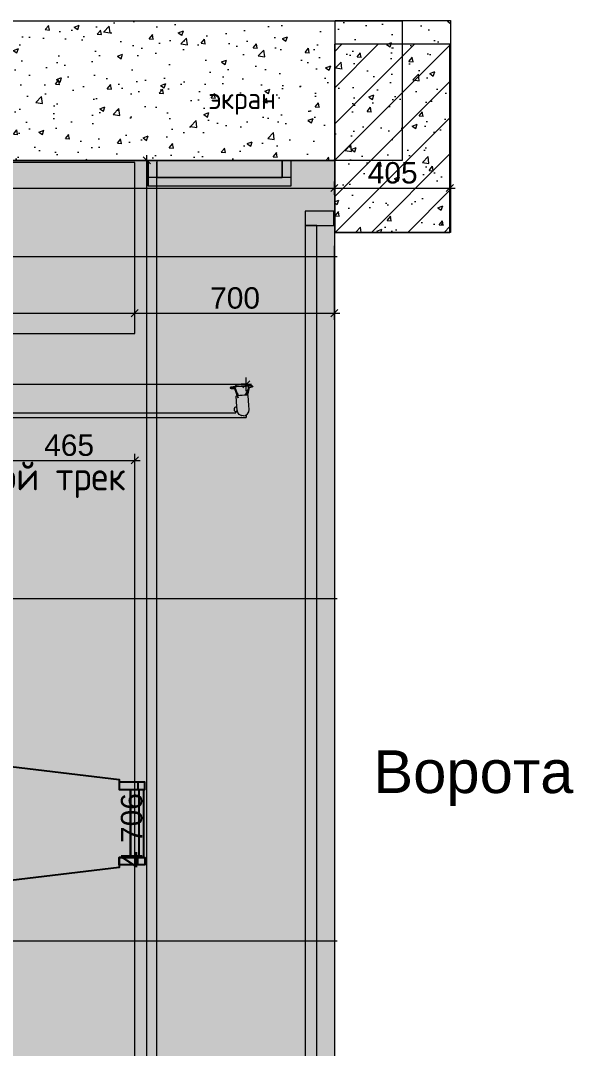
# Model space of a CAD drawing. Header units: millimetres. Extents: x 2336463 to 2579121, y 595385 to 778077.
# Drawn here: x 2488395 to 2490334, y 713837 to 717442 of the extents above; entities that cross this region are included whole.
import ezdxf

# ---------------------------------------------------------------- set-up
doc = ezdxf.new("R2010")
doc.units = ezdxf.units.MM
doc.header["$MEASUREMENT"] = 0
for name, color, linetype, lineweight in [('+комнаты_Ном._пера__1', 7, 'Continuous', 13), ('+обмер_Ном._пера__1', 7, 'Continuous', 13), ('+план полов_Ном._пера__1', 7, 'Continuous', 13), ('1 Планировка_Ном._пера__1', 7, 'Continuous', 13), ('MEP - Электрооборудование.ЭО_Ном._пера__1', 7, 'Continuous', 13), ('MEP - Электрооборудование.ЭО_Ном._пера__101', 252, 'Continuous', 5), ('Двери ARCHICAD_Ном._пера__1', 7, 'Continuous', 13), ('сит план_Ном._пера__1', 7, 'Continuous', 13)]:
    doc.layers.add(name, color=color, linetype=linetype, lineweight=lineweight)
for name, color, linetype, lineweight, true_color in [('+комнаты_Ном._пера__177', 7, 'Continuous', 5, 0xf7e046), ('+обмер_Ном._пера__242', 7, 'Continuous', 13, 0x1b55b5), ('+радиаторы_Ном._пера__58', 7, 'Continuous', 5, 0xdf0000), ('+размер планировка_Ном._пера__242', 7, 'Continuous', 13, 0x1b55b5), ('+светильники размеры_Ном._пера__242', 7, 'Continuous', 13, 0x1b55b5), ('1 Планировка размеры_Ном._пера__242', 7, 'Continuous', 13, 0x1b55b5), ('MEP - Электрооборудование.ЭО_Ном._пера__58', 7, 'Continuous', 5, 0xdf0000), ('Интерьер - Мебель_Ном._пера__62', 7, 'Continuous', 25, 0xaaaaaa), ('сит план_Ном._пера__87', 7, 'Continuous', 20, 0x6a6a6a)]:
    doc.layers.add(name, color=color, linetype=linetype, lineweight=lineweight, true_color=true_color)
for name, color, linetype in [('+обмер', 7, 'Continuous'), ('+светильники размеры', 7, 'Continuous'), ('1 Планировка', 7, 'Continuous'), ('1 Планировка размеры', 7, 'Continuous'), ('сит план', 7, 'Continuous')]:
    doc.layers.add(name, color=color, linetype=linetype)
doc.styles.add('СГЕНЕРИР_СТИЛЬ_1', font='arial.ttf')
doc.styles.add('СГЕНЕРИР_СТИЛЬ_3', font='isocp.shx')
doc.styles.add('СГЕНЕРИР_СТИЛЬ_4', font='isocp.shx')
doc.dimstyles.new('СГЕНЕРИР_СТИЛЬ__1', dxfattribs={"dimtxt": 75, "dimasz": 23.75, "dimexe": 0.18, "dimexo": 300, "dimgap": 0, "dimtad": 1, "dimtih": 1, "dimtoh": 1, "dimdec": 0, "dimzin": 0, "dimdsep": 46, "dimtxsty": 'СГЕНЕРИР_СТИЛЬ_1', "dimblk": 'ARROWHEAD_6', "dimblk1": 'ARROWHEAD_6', "dimblk2": 'ARROWHEAD_6', "dimcen": 0.09, "dimclrd": 256, "dimclre": 256, "dimclrt": 256, "dimazin": 0, "dimtfac": 1, "dimtdec": 4, "dimtmove": 0, "dimatfit": 3, "dimfxl": 0, "dimtolj": 1, "dimtzin": 0, "dimarcsym": 0})
doc.dimstyles.new('СГЕНЕРИР_СТИЛЬ__11', dxfattribs={"dimtxt": 0.18, "dimasz": 91.2, "dimexe": 0.18, "dimexo": 0.0625, "dimgap": 0, "dimtad": 0, "dimtih": 1, "dimtoh": 1, "dimdec": 4, "dimzin": 0, "dimdsep": 46, "dimcen": 0.09, "dimadec": 0, "dimazin": 0, "dimtfac": 1, "dimtdec": 4, "dimtmove": 0, "dimatfit": 3, "dimldrblk": 'ARROWHEAD_11', "dimfxl": 0, "dimtolj": 1, "dimtzin": 0, "dimarcsym": 0})
doc.dimstyles.new('СГЕНЕРИР_СТИЛЬ__2', dxfattribs={"dimtxt": 75, "dimasz": 23.75, "dimexe": 0.18, "dimexo": 300, "dimgap": 0, "dimtad": 1, "dimdec": 0, "dimzin": 0, "dimdsep": 46, "dimtxsty": 'СГЕНЕРИР_СТИЛЬ_1', "dimblk": 'ARROWHEAD_6', "dimblk1": 'ARROWHEAD_6', "dimblk2": 'ARROWHEAD_6', "dimcen": 0.09, "dimclrd": 256, "dimclre": 256, "dimclrt": 256, "dimazin": 0, "dimtfac": 1, "dimtdec": 4, "dimtmove": 0, "dimatfit": 3, "dimfxl": 0, "dimtolj": 1, "dimtzin": 0, "dimarcsym": 0})
pattern_1 = [(50, (2086872.01, 585813.69), (-182.18467, 15.939086), [19.05, -209.55]), (355, (2086872.01, 585813.69), (-35.24342, 191.056845), [15.24, -167.640584]), (100.451445, (2086887.2, 585812.36), (146.94125, 175.11775), [16.19001, -178.090245]), (46.1842, (2086872.01, 585864.49), (-271.07904, 42.04233), [28.575, -314.325]), (96.63556, (2086894.6, 585860.98), (237.40413, 247.42612), [24.28502, -267.1356]), (351.18415, (2086872.01, 585864.49), (237.40413, 247.42612), [22.85997, -251.45973]), (21, (2086897.41, 585851.79), (-151.61439, 102.2652), [19.05, -209.55]), (326, (2086897.41, 585851.79), (61.80203, 184.18797), [15.24, -167.64]), (71.451445, (2086910.05, 585843.26), (213.41642, 81.92277), [16.19001, -178.08994]), (37.5, (2086872.015, 585813.686), (3.088603, 84.555039), [0, -165.608, 0, -170.18, 0, -168.275]), (7.5, (2086872.015, 585813.69), (66.819663, 100.180575), [0, -97.028, 0, -161.798, 0, -64.135]), (327.5, (2086815.37, 585813.686), (-135.590595, 5.728744), [0, -63.5, 0, -198.12, 0, -262.89]), (317.5, (2086789.97, 585813.69), (148.12918, 25.42649), [0, -82.55, 0, -131.572, 0, -186.69])]

# ---------------------------------------------------------------- blocks, each defined once
blk = doc.blocks.new('Перекрытие_11', base_point=(2486392.7, 716943.9))
at = {"layer": '1 Планировка_Ном._пера__1', "color": 7, "linetype": 'Continuous', "lineweight": 13, "flags": 128}
blk.add_lwpolyline([(2486392.7, 716943.9), (2486392.7, 716344.2), (2488795.4, 716344.2), (2488795.4, 716943.9)], close=True, dxfattribs=at)
blk = doc.blocks.new('Ворота Гаражные Раздвижные Вертикальные 25_2')
at = {"layer": 'Двери ARCHICAD_Ном._пера__1', "color": 7, "linetype": 'Continuous', "lineweight": 13}
for p, q in [((-1707.5, 0), (-1757.5, 0)), ((-1757.5, 0), (-1757.5, -100)), ((1707.5, 0), (-1707.5, 0)), ((-1707.5, 0), (-1707.5, -40)), ((-1707.5, -100), (-1707.5, 0)), ((1707.5, -40), (1707.5, 0)), ((1757.5, 0), (1707.5, 0)), ((1707.5, 0), (1707.5, -100)), ((1757.5, -100), (1757.5, 0)), ((-1757.5, -100), (-1757.5, -20)), ((-1757.5, -100), (-1757.5, -20)), ((1757.5, -100), (1757.5, -20)), ((1757.5, -100), (1757.5, -20)), ((-1707.5, -40), (1707.5, -40)), ((-1757.5, -100), (-1707.5, -100)), ((1707.5, -100), (1757.5, -100))]:
    blk.add_line(p, q, dxfattribs=at)
blk = doc.blocks.new('Стена_196', base_point=(2489493.7, 713257.9))
at = {"layer": 'сит план_Ном._пера__1', "color": 7, "linetype": 'Continuous', "lineweight": 13}
for p, q in [((2489493.7, 716772.9), (2489413.7, 716772.9)), ((2489493.7, 713257.9), (2489413.7, 713257.9))]:
    blk.add_line(p, q, dxfattribs=at)
at = {"layer": 'Двери ARCHICAD_Ном._пера__1', "color": 7, "linetype": 'Continuous', "lineweight": 13, "zscale": 1000, "rotation": 90}
blk.add_blockref('Ворота Гаражные Раздвижные Вертикальные 25_2', (2489393.7, 715015.4), dxfattribs=at)
blk = doc.blocks.new('Стена_197', base_point=(2489900.6, 716698.8))
at = {"layer": 'сит план_Ном._пера__87', "linetype": 'Continuous', "lineweight": 20, "true_color": 0x6a6a6a}
h = blk.add_hatch(dxfattribs=at)
h.set_pattern_fill('Блоки_Бетонные_Эффективные', color=251, style=0, pattern_type=2)
h.set_pattern_definition([(45, (2086872.015, 585813.69), (-63.639609, 63.639609), [])])
h.paths.add_polyline_path([(2489900.6, 716698.8), (2489900.6, 717358.8), (2489495.6, 717358.8), (2489495.6, 716698.8)])
at = {"layer": 'сит план_Ном._пера__1', "color": 7, "linetype": 'Continuous', "lineweight": 13, "flags": 128}
for points in [[(2489900.6, 717358.8), (2489495.6, 717358.8)], [(2489495.6, 717358.8), (2489495.6, 716698.8)], [(2489900.6, 716698.8), (2489900.6, 717358.8)], [(2489495.6, 716698.8), (2489900.6, 716698.8)]]:
    blk.add_lwpolyline(points, dxfattribs=at)
blk = doc.blocks.new('Обеденная Группа с Прямоугольным Столом 25')
at = {"layer": 'Интерьер - Мебель_Ном._пера__62', "color": 253, "linetype": 'Continuous', "lineweight": 25, "true_color": 0xaaaaaa}
for p, q in [((1675, 144.7), (1675, 119.7)), ((1680, 119.7), (1680, -119.7)), ((1675, -144.7), (1675, -119.7))]:
    blk.add_line(p, q, dxfattribs=at)
at = {"layer": 'Интерьер - Мебель_Ном._пера__62', "color": 253, "linetype": 'Continuous', "lineweight": 25, "true_color": 0xaaaaaa, "flags": 128}
for points in [[(1230, 200), (1230, -200), (1610, -154.8), (1610, -119.7), (1650, -119.7), (1650, 119.7), (1610, 119.7), (1610, 154.8)], [(1610, 144.7), (1610, 119.7), (1700, 119.7), (1700, 144.7)], [(1650, 119.7), (1650, -119.7), (1695, -119.7), (1695, 119.7)], [(1610, -144.7), (1610, -119.7), (1700, -119.7), (1700, -144.7)]]:
    blk.add_lwpolyline(points, close=True, dxfattribs=at)
blk = doc.blocks.new('Радиатор с Горизонтальными Трубами 25')
at = {"layer": '+радиаторы_Ном._пера__58', "color": 12, "linetype": 'Continuous', "lineweight": 5, "true_color": 0xdf0000}
for p, q in [((0, 90), (0, 0)), ((0, 90), (30, 90)), ((30, 90), (30, 30)), ((470, 90), (470, 30)), ((470, 90), (500, 90)), ((500, 90), (500, 0)), ((0, 30), (500, 30)), ((0, 0), (500, 0))]:
    blk.add_line(p, q, dxfattribs=at)
at = {"layer": '+радиаторы_Ном._пера__58', "color": 12, "linetype": 'Continuous', "lineweight": 5, "true_color": 0xdf0000, "flags": 128}
blk.add_lwpolyline([(0, 90), (0, 0), (500, 0), (500, 90), (470, 90), (470, 30), (30, 30), (30, 90)], close=True, dxfattribs=at)
blk = doc.blocks.new('Набор Источников Света Настенный 25')
at = {"layer": 'MEP - Электрооборудование.ЭО_Ном._пера__58', "color": 12, "linetype": 'Continuous', "lineweight": 5, "true_color": 0xdf0000}
for p, q in [((1500, 0), (-1500, 0)), ((-1508.7, -19.6), (-1509.8, -27.7)), ((-1509.8, -27.7), (-1508.8, -41.6)), ((-1504.6, -12.5), (-1508.7, -19.6)), ((-1498.2, -7.5), (-1504.6, -12.5)), ((-1500, -8), (-1500, 0)), ((-1500, -8.9), (-1500, -8)), ((-1497.6, -7.2), (-1498.2, -7.5)), ((-1490.2, -5.3), (-1497.6, -7.2)), ((-1490.2, -5.3), (-1482.8, -6.2)), ((-1482.1, -6.4), (-1482.8, -6.2)), ((-1482.1, -6.4), (-1475, -10.4)), ((-1475, -10.4), (-1470, -16.9)), ((-1470, -16.9), (-1467.9, -24.8)), ((-1467.1, -22.9), (-1467.9, -25.1)), ((-1467.9, -24.8), (-1466.9, -38.7)), ((-1467.4, -32.3), (-1466.3, -34.2)), ((-1465.4, -20.9), (-1467.1, -22.9)), ((-1467.1, -36), (-1462.2, -36)), ((-1466.3, -34.2), (-1464.4, -35.7)), ((-1466, -20), (-1463.3, -20)), ((-1463.3, -20), (-1465.4, -20.9)), ((-1464.4, -35.7), (-1462.2, -36)), ((-496.4, -16), (-1463.6, -16)), ((-1463.6, -20), (-1463.6, -16)), ((-1461.2, -20.3), (-1463.3, -20)), ((-1462.2, -36), (-1460.2, -35.1)), ((-1459.3, -21.8), (-1461.2, -20.3)), ((-1460.2, -35.1), (-1458.5, -33.1)), ((-1457.9, -24.2), (-1459.3, -21.8)), ((-1458.5, -33.1), (-1457.5, -30.3)), ((-1457.3, -27.2), (-1457.9, -24.2)), ((-1457.5, -30.3), (-1457.3, -27.2)), ((-1508.8, -41.6), (-1506.4, -77.3)), ((-1457.8, -105.4), (-1471.7, -68.2)), ((-1457.1, -105.3), (-1470.8, -68.6)), ((-1466.9, -38.7), (-1464.5, -74.4)), ((-1520.7, -106.8), (-1523.4, -108)), ((-1523.4, -108), (-1520, -108.9)), ((-1523.2, -110), (-1523.4, -108)), ((-1512.3, -105.3), (-1520.7, -106.8)), ((-1510.4, -105), (-1512.3, -105.3)), ((-1510.5, -105.4), (-1504, -77.8)), ((-1508, -105.4), (-1510.5, -105.4)), ((-1507.4, -99.5), (-1508.3, -103.2)), ((-1508.3, -103.2), (-1507.9, -107)), ((-1504.2, -94.8), (-1507.4, -99.5)), ((-1506.4, -77.3), (-1506.4, -77.4)), ((-1506.4, -77.4), (-1504.6, -77.8)), ((-1501.4, -77.9), (-1505.3, -96.4)), ((-1504.6, -77.8), (-1499.9, -78)), ((-1500.7, -77.9), (-1504.3, -95)), ((-1498.5, -83.2), (-1504.2, -94.8)), ((-1499.9, -78), (-1493, -77.8)), ((-1498.2, -77.9), (-1498.5, -83.2)), ((-1497.9, -108.9), (-1482.5, -108)), ((-1493, -77.8), (-1485, -77.4)), ((-1485, -77.4), (-1477, -76.7)), ((-1482.5, -108), (-1467.3, -106.8)), ((-1477, -76.7), (-1471.1, -76)), ((-1472.6, -76.2), (-1471.5, -81.3)), ((-1471.5, -81.3), (-1467.3, -87.7)), ((-1471.3, -76), (-1461.1, -105.4)), ((-1468.2, -75.5), (-1465.9, -75.1)), ((-1467.3, -106.8), (-1454.6, -105.3)), ((-1467.2, -108.7), (-1454.5, -107.3)), ((-1465.9, -75.1), (-1464.5, -74.5)), ((-1464.5, -74.4), (-1464.5, -74.5)), ((-1460, -107.9), (-1462, -111.2)), ((-1461.1, -105.4), (-1457.8, -105.4)), ((-1455.9, -101.4), (-1458.6, -101.4)), ((-1457.1, -105.3), (-1457.8, -105.4)), ((-1447, -101.7), (-1455.9, -101.4)), ((-1454.6, -105.3), (-1446.3, -103.8)), ((-1454.5, -107.3), (-1446.1, -105.8)), ((-1443.6, -102.5), (-1447, -101.7)), ((-1446.3, -103.8), (-1443.6, -102.5)), ((-1446.1, -105.8), (-1443.4, -104.5)), ((-1443.4, -104.5), (-1443.6, -102.5)), ((-1523.2, -110), (-1519.8, -110.9)), ((-1520, -108.9), (-1511, -109.2)), ((-1519.8, -110.9), (-1510.9, -111.2)), ((-1511, -109.2), (-1497.9, -108.9)), ((-1510.9, -111.2), (-1497.7, -110.9)), ((-1506.4, -111.1), (-1504, -114.1)), ((-1504, -114.1), (-1500.5, -116.2)), ((-1500.5, -116.2), (-1499, -116.6)), ((-1499, -116.6), (-1482.6, -117.7)), ((-1497.7, -110.9), (-1482.4, -110)), ((-1466.3, -114.3), (-1482.6, -117.7)), ((-1482.4, -110), (-1467.2, -108.7)), ((-1466.3, -114.3), (-1465.1, -113.8)), ((-1462, -111.2), (-1465.1, -113.8))]:
    blk.add_line(p, q, dxfattribs=at)
blk = doc.blocks.new('*D2330', base_point=(2086872, 585813.7))
at = {"layer": '1 Планировка размеры_Ном._пера__242', "color": 152, "linetype": 'Continuous', "lineweight": 13, "true_color": 0x1b55b5}
for p, q in [((2488343.8, 715911.6), (2488318.8, 715886.6)), ((2488331.3, 714325.7), (2488331.3, 715922.5)), ((2488783.3, 715886.6), (2488808.3, 715911.6)), ((2488795.8, 713144.9), (2488795.8, 715922.5)), ((2488331.3, 715899.1), (2488795.8, 715899.1)), ((2488795.8, 715899.1), (2488814.6, 715899.1))]:
    blk.add_line(p, q, dxfattribs=at)
at = {"layer": '1 Планировка размеры_Ном._пера__242', "color": 152, "lineweight": 13, "true_color": 0x1b55b5, "insert": (2488478.2, 715914.1), "char_height": 75, "attachment_point": 7, "style": 'СГЕНЕРИР_СТИЛЬ_1'}
blk.add_mtext('\\A1;{\\pql;\\fArial|b0|i0|c204|p38;465}', dxfattribs=at)
blk = doc.blocks.new('ARROWHEAD_6')
at = {"color": 0, "linetype": 'Continuous', "lineweight": 0}
for p, q in [((0, 0), (-1, 0)), ((-0.5, -0.5), (0.5, 0.5))]:
    blk.add_line(p, q, dxfattribs=at)
blk = doc.blocks.new('*D2550', base_point=(2086872, 585813.7))
at = {"layer": '+обмер_Ном._пера__242', "color": 152, "linetype": 'Continuous', "lineweight": 13, "true_color": 0x1b55b5}
for p, q in [((2486394.6, 716866.9), (2486369.6, 716841.9)), ((2486382.1, 716830.9), (2486382.1, 716877.8)), ((2486382.1, 716854.4), (2489495.6, 716854.4)), ((2489508.1, 716866.9), (2489483.1, 716841.9)), ((2489495.6, 716830.9), (2489495.6, 716877.8))]:
    blk.add_line(p, q, dxfattribs=at)
at = {"layer": '+обмер_Ном._пера__242', "color": 152, "lineweight": 13, "true_color": 0x1b55b5, "insert": (2487814.4, 716869.4), "char_height": 75, "attachment_point": 7, "style": 'СГЕНЕРИР_СТИЛЬ_1'}
blk.add_mtext('\\A1;{\\pql;\\fArial|b0|i0|c204|p38;3\xa0113}', dxfattribs=at)
blk = doc.blocks.new('*D2551', base_point=(2086872, 585813.7))
at = {"layer": '+обмер_Ном._пера__242', "color": 152, "linetype": 'Continuous', "lineweight": 13, "true_color": 0x1b55b5}
for p, q in [((2489508.1, 716866.9), (2489483.1, 716841.9)), ((2489495.6, 716830.9), (2489495.6, 716877.8)), ((2489495.6, 716854.4), (2489900.6, 716854.4)), ((2489888.1, 716841.9), (2489913.1, 716866.9)), ((2489900.6, 716830.9), (2489900.6, 716877.8)), ((2489900.6, 716854.4), (2489919.3, 716854.4))]:
    blk.add_line(p, q, dxfattribs=at)
at = {"layer": '+обмер_Ном._пера__242', "color": 152, "lineweight": 13, "true_color": 0x1b55b5, "insert": (2489612.7, 716869.4), "char_height": 75, "attachment_point": 7, "style": 'СГЕНЕРИР_СТИЛЬ_1'}
blk.add_mtext('\\A1;{\\pql;\\fArial|b0|i0|c204|p38;405}', dxfattribs=at)
blk = doc.blocks.new('*D2607', base_point=(2086872, 585813.7))
at = {"layer": '+обмер_Ном._пера__242', "color": 152, "linetype": 'Continuous', "lineweight": 13, "true_color": 0x1b55b5}
for p, q in [((2488861.6, 716951.3), (2486682.1, 716951.3)), ((2488850.7, 716938.8), (2488825.7, 716963.8)), ((2488838.2, 716951.3), (2488838.2, 716970)), ((2488838.2, 712245.1), (2488838.2, 716951.3)), ((2488861.6, 712245.1), (2487648.3, 712245.1)), ((2488825.7, 712257.6), (2488850.7, 712232.6)), ((2488838.2, 712226.3), (2488838.2, 712245.1))]:
    blk.add_line(p, q, dxfattribs=at)
at = {"layer": '+обмер_Ном._пера__242', "color": 152, "lineweight": 13, "true_color": 0x1b55b5, "insert": (2488823.2, 714470), "char_height": 75, "attachment_point": 7, "rotation": 90, "style": 'СГЕНЕРИР_СТИЛЬ_1'}
blk.add_mtext('\\A1;{\\pql;\\fArial|b0|i0|c204|p38;4\xa0706}', dxfattribs=at)
blk = doc.blocks.new('*D3294', base_point=(2086872, 585813.7))
at = {"layer": '1 Планировка размеры_Ном._пера__242', "color": 152, "linetype": 'Continuous', "lineweight": 13, "true_color": 0x1b55b5}
for p, q in [((2486374, 716415.4), (2486392.7, 716415.4)), ((2486405.2, 716427.9), (2486380.2, 716402.9)), ((2486392.7, 716391.9), (2486392.7, 716438.8)), ((2486392.7, 716415.4), (2488795.4, 716415.4)), ((2488807.9, 716427.9), (2488782.9, 716402.9)), ((2488795.4, 716391.9), (2488795.4, 716438.8))]:
    blk.add_line(p, q, dxfattribs=at)
at = {"layer": '1 Планировка размеры_Ном._пера__242', "color": 152, "lineweight": 13, "true_color": 0x1b55b5, "insert": (2487465.8, 716430.4), "char_height": 75, "attachment_point": 7, "style": 'СГЕНЕРИР_СТИЛЬ_1'}
blk.add_mtext('\\A1;{\\pql;\\fArial|b0|i0|c204|p38;2\xa0403}', dxfattribs=at)
blk = doc.blocks.new('*D3295', base_point=(2086872, 585813.7))
at = {"layer": '1 Планировка размеры_Ном._пера__242', "color": 152, "linetype": 'Continuous', "lineweight": 13, "true_color": 0x1b55b5}
for p, q in [((2489495.6, 716391.9), (2489495.6, 716651.3)), ((2488807.9, 716427.9), (2488782.9, 716402.9)), ((2488795.4, 716391.9), (2488795.4, 716438.8)), ((2488795.4, 716415.4), (2489495.6, 716415.4)), ((2489483.1, 716402.9), (2489508.1, 716427.9)), ((2489495.6, 716415.4), (2489514.3, 716415.4))]:
    blk.add_line(p, q, dxfattribs=at)
at = {"layer": '1 Планировка размеры_Ном._пера__242', "color": 152, "lineweight": 13, "true_color": 0x1b55b5, "insert": (2489060.1, 716430.4), "char_height": 75, "attachment_point": 7, "style": 'СГЕНЕРИР_СТИЛЬ_1'}
blk.add_mtext('\\A1;{\\pql;\\fArial|b0|i0|c204|p38;700}', dxfattribs=at)
blk = doc.blocks.new('*D3325', base_point=(2086872, 585813.7))
at = {"layer": '+светильники размеры_Ном._пера__242', "color": 152, "linetype": 'Continuous', "lineweight": 13, "true_color": 0x1b55b5}
for p, q in [((2486168.1, 716166.1), (2486186.8, 716166.1)), ((2486199.3, 716178.6), (2486174.3, 716153.6)), ((2486186.8, 716142.6), (2486186.8, 716189.5)), ((2486186.8, 716166.1), (2489186.8, 716166.1)), ((2489174.3, 716153.6), (2489199.3, 716178.6)), ((2489186.8, 716142.6), (2489186.8, 716189.5)), ((2489186.8, 716166.1), (2489205.6, 716166.1))]:
    blk.add_line(p, q, dxfattribs=at)
at = {"layer": '+светильники размеры_Ном._пера__242', "color": 152, "lineweight": 13, "true_color": 0x1b55b5, "insert": (2487558.6, 716181.1), "char_height": 75, "attachment_point": 7, "style": 'СГЕНЕРИР_СТИЛЬ_1'}
blk.add_mtext('\\A1;{\\pql;\\fArial|b0|i0|c204|p38;3\xa0000}', dxfattribs=at)
blk = doc.blocks.new('ARROWHEAD_11')
at = {"color": 0, "linetype": 'Continuous', "lineweight": 0}
blk.add_line((0, 0), (-1, 0), dxfattribs=at)
at = {"color": 0, "linetype": 'Continuous', "lineweight": 0, "const_width": 0.25, "flags": 128}
blk.add_lwpolyline([(-0.125, 0, 1), (0.125, 0, 1)], format="xyb", close=True, dxfattribs=at)

msp = doc.modelspace()

# ---------------------------------------------------------------- hatches: boundary and pattern name
at = {"layer": '+комнаты_Ном._пера__177', "linetype": 'Continuous', "lineweight": 0, "true_color": 0x3d3811}
h = msp.add_hatch(color=48, dxfattribs=at)
h.paths.add_polyline_path([(2480886.4, 712830.7), (2480886.4, 717258.1), (2482252.3, 717258.1), (2482252.3, 716570.8), (2482752.4, 716570.8), (2482752.4, 716951.3), (2489496.3, 716951.3), (2489496.3, 712245.1), (2487348.3, 712245.1), (2487348.3, 712127), (2483444.5, 712127), (2482994, 712127), (2481140.3, 712127), (2481140.3, 712597.5), (2481140.3, 712830.7)])
h.paths.add_polyline_path([(2482703.1, 713805.5), (2482703.1, 712597.5), (2482994, 712597.5), (2482994, 712937.3), (2483444.5, 712937.3), (2483444.5, 713537.3), (2483003.3, 713537.3), (2483003.3, 713805.5)], flags=0)
at = {"layer": '+план полов_Ном._пера__1', "linetype": 'Continuous', "lineweight": 13}
h = msp.add_hatch(dxfattribs=at)
h.set_pattern_fill('Сетка_1200х1200', style=0, pattern_type=2)
h.set_pattern_definition([(0, (2086872, 585813.7), (0, 1200), []), (90, (2086872, 585813.7), (-1200, 0), [])])
h.paths.add_polyline_path([(2478948.1, 710628.3), (2478948.1, 710879.9), (2473847.1, 710879.9), (2473847.1, 712656.4), (2473848.4, 712656.4), (2473848.4, 713484.4), (2474150.3, 713484.4), (2474150.3, 713861), (2474150.3, 714834.8), (2474655.3, 714834.8), (2474655.3, 715512.1), (2474052.4, 715512.1), (2474052.4, 716500.4), (2474050.3, 716500.4), (2474050.3, 716965.8), (2477335.2, 716965.8), (2477335.2, 717312), (2479008.9, 717312), (2479008.9, 716985.8), (2479267.2, 716985.8), (2480877.3, 716985.8), (2480877.3, 717315.8), (2482252.3, 717315.8), (2482252.3, 716570.8), (2482755, 716570.8), (2482755, 716961), (2484448.1, 716961), (2484727.4, 716961), (2484727.4, 717281.3), (2486379.8, 717281.3), (2486379.8, 716944.3), (2486588.1, 716944.3), (2486588.1, 716945.3), (2489504.9, 716945.3), (2489504.9, 712656.7), (2489504.9, 712245.1), (2487540, 712245.1), (2487540, 712245.9), (2487348.6, 712245.9), (2485984.9, 712245.9), (2485984.9, 712125.1), (2487348.6, 712125.1), (2487348.6, 711366.5), (2487540, 711366.5), (2487579.8, 711366.5), (2487579.8, 709148.7), (2487579.8, 709135.4), (2485986.6, 709135.4), (2485986.6, 708847.9), (2485986.7, 708847.9), (2485986.7, 701807.7), (2485986.7, 701507.1), (2485986.7, 697660.1), (2485988, 697660.1), (2485988, 694310.7), (2485986.7, 694310.7), (2485986.7, 694010.7), (2487589.3, 694010.7), (2487589.3, 690742.6), (2487516.5, 690736.1, -0.000118), (2487516.6, 690735.6), (2487587.2, 690742.4, -0.000396), (2487587.3, 690740.2, -0.342625), (2486386.8, 689334.6, -0.000421), (2486384.5, 689334.3), (2486384.8, 689332.2), (2483593.3, 689332.2), (2479499.4, 689332.2), (2478989.4, 689332.2), (2478989.4, 690566.8), (2478899.4, 690566.8), (2478899.4, 692071.8), (2479409.7, 692071.8), (2479409.7, 692610.8), (2478994.4, 692610.8), (2478994.4, 693615.4), (2479499.4, 693615.4), (2481099.4, 693615.4), (2481099.4, 694103.2), (2482744.3, 694103.2), (2482744.3, 693615.4), (2483349.3, 693615.4), (2483349.3, 694010.7), (2484745.7, 694010.7), (2484745.7, 697660.1), (2484747.1, 697660.1), (2484747.1, 701507.1), (2484747.1, 702214.4), (2483392.7, 702214.4), (2483392.7, 704178), (2482933.1, 704178), (2482698.2, 704178), (2482698.2, 701224.7), (2481074.4, 701224.7), (2481074.4, 704011), (2480462.2, 704011), (2480462.2, 703617), (2479416.3, 703617), (2479416.3, 703616.4), (2478567.2, 703616.4), (2478567.2, 703599.4), (2475467.2, 703599.4), (2475467.2, 705401.1), (2473877.2, 705401.1), (2473877.2, 706611.6), (2474188.4, 706611.6), (2474188.4, 707984.1), (2473844.2, 707984.1), (2473844.2, 710628.3)])
h.paths.add_polyline_path([(2480553.3, 710237), (2480841.9, 710237), (2480841.9, 708271.4), (2480841.9, 707227.4), (2480841.9, 706912.3), (2481733.8, 706912.3), (2481733.8, 706985.3), (2482661.5, 706985.3), (2482661.5, 706602.6), (2482663.2, 706602.6), (2482663.2, 705692.7), (2482659.9, 705692.7), (2482659.9, 705398.6), (2484744.3, 705398.6), (2484744.3, 709982), (2482588.8, 709982), (2482588.8, 709923.7), (2481714, 709923.7), (2481714, 709985.2), (2481141.6, 709985.2), (2481141.6, 711620.7), (2481680.9, 711620.7), (2482703.1, 711620.7), (2482703.1, 712596), (2483444, 712596), (2483444, 712927.6), (2483445.7, 712927.6), (2483445.7, 713531.8), (2483445.7, 713808), (2482903.2, 713808), (2482903.2, 713811.3), (2481333.2, 713811.3), (2481333.2, 713812.6), (2481143.2, 713812.6), (2481143.2, 712830.7), (2480842.6, 712830.7), (2480842.6, 711636.4), (2480842.3, 711636.4), (2480842.3, 711256.1), (2480553.3, 711256.1)], flags=0)
h.paths.add_polyline_path([(2482903.2, 716167.8), (2482903.2, 716167.4), (2482932, 716167.4), (2482932, 716167.8)], flags=0)
at = {"layer": 'сит план_Ном._пера__1', "linetype": 'Continuous', "lineweight": 13}
h = msp.add_hatch(dxfattribs=at)
h.set_pattern_fill('AR_CONC', style=0, pattern_type=2)
h.set_pattern_definition(pattern_1)
h.paths.add_polyline_path([(2489733.5, 716951.3), (2486382.1, 716951.3), (2486382.1, 717441.3), (2489733.5, 717441.3)])
h = msp.add_hatch(dxfattribs=at)
h.set_pattern_fill('AR_CONC', style=0, pattern_type=2)
h.set_pattern_definition(pattern_1)
h.paths.add_polyline_path([(2489903.2, 716698.8), (2489498.2, 716698.8), (2489498.2, 717441.9), (2489903.2, 717441.9)])

# ---------------------------------------------------------------- linework, layer by layer
at = {"layer": '+комнаты_Ном._пера__1', "color": 7, "linetype": 'Continuous', "lineweight": 13, "flags": 128}
msp.add_lwpolyline([(2480886.4, 712830.7), (2480886.4, 717258.1), (2482252.3, 717258.1), (2482252.3, 716570.8), (2482752.4, 716570.8), (2482752.4, 716951.3), (2489496.3, 716951.3), (2489496.3, 712245.1), (2487348.3, 712245.1), (2487348.3, 712127), (2483444.5, 712127), (2482994, 712127), (2481140.3, 712127), (2481140.3, 712597.5), (2481140.3, 712830.7)], close=True, dxfattribs=at)
at = {"layer": 'MEP - Электрооборудование.ЭО_Ном._пера__58', "color": 12, "linetype": 'Continuous', "lineweight": 5, "true_color": 0xdf0000}
msp.add_line((2486186.8, 716050), (2489186.8, 716050), dxfattribs=at)
at = {"layer": 'сит план_Ном._пера__1', "color": 7, "linetype": 'Continuous', "lineweight": 13, "flags": 128}
for points in [[(2489733.5, 716951.3), (2486382.1, 716951.3), (2486382.1, 717441.3), (2489733.5, 717441.3)], [(2489903.2, 716698.8), (2489498.2, 716698.8), (2489498.2, 717441.9), (2489903.2, 717441.9)]]:
    msp.add_lwpolyline(points, close=True, dxfattribs=at)

# ---------------------------------------------------------------- block references
at = {"layer": '+радиаторы_Ном._пера__58', "color": 12, "linetype": 'Continuous', "lineweight": 5, "true_color": 0xdf0000, "xscale": -1, "zscale": 1000}
msp.add_blockref('Радиатор с Горизонтальными Трубами 25', (2489342.7, 716861.3), dxfattribs=at)
at = {"layer": '1 Планировка', "color": 7, "linetype": 'Continuous', "lineweight": 13}
msp.add_blockref('Перекрытие_11', (2486392.7, 716943.9), dxfattribs=at)
at = {"layer": 'MEP - Электрооборудование.ЭО_Ном._пера__58', "color": 12, "linetype": 'Continuous', "lineweight": 5, "true_color": 0xdf0000, "zscale": 1000, "rotation": 180}
msp.add_blockref('Набор Источников Света Настенный 25', (2487686.8, 716050), dxfattribs=at)
at = {"layer": 'Интерьер - Мебель_Ном._пера__62', "color": 253, "linetype": 'Continuous', "lineweight": 25, "true_color": 0xaaaaaa, "xscale": -1, "zscale": 1000, "rotation": 180}
msp.add_blockref('Обеденная Группа с Прямоугольным Столом 25', (2487131.3, 714625.7), dxfattribs=at)
at = {"layer": 'сит план', "color": 7, "lineweight": 13}
for name, p in [('Стена_197', (2489900.6, 716698.8)), ('Стена_196', (2489493.7, 713257.9))]:
    msp.add_blockref(name, p, dxfattribs=at)

# ---------------------------------------------------------------- texts
at = {"layer": '+обмер_Ном._пера__1', "color": 7, "linetype": 'Continuous', "lineweight": 13, "insert": (2489632.1, 714882.4), "char_height": 150, "attachment_point": 1, "style": 'СГЕНЕРИР_СТИЛЬ_1'}
msp.add_mtext('\\A1;{\\pql;\\fArial|b0|i0|c204|p38;Ворота}', dxfattribs=at)
at = {"layer": '+размер планировка_Ном._пера__242', "color": 152, "linetype": 'Continuous', "lineweight": 13, "true_color": 0x1b55b5, "insert": (2489055.5, 717206.4), "char_height": 75, "attachment_point": 1, "style": 'СГЕНЕРИР_СТИЛЬ_4'}
msp.add_mtext('\\A1;{\\pql;\\Fisocp.shx;экран}', dxfattribs=at)
at = {"layer": 'MEP - Электрооборудование.ЭО_Ном._пера__1', "color": 7, "linetype": 'Continuous', "lineweight": 13, "insert": (2487844, 715767), "char_height": 100, "attachment_point": 7, "style": 'СГЕНЕРИР_СТИЛЬ_3'}
msp.add_mtext('\\A1;{\\pql;\\Fisocp.shx;подсвесной трек}', dxfattribs=at)

# ---------------------------------------------------------------- dimensions: what is measured, and where the dimension line sits
at = {"layer": '+обмер', "color": 152, "linetype": 'Continuous', "lineweight": 13, "true_color": 0x1b55b5}
for base, p1, p2, picture, middle in [((2489495.5604, 716854.3503), (2486382.1325, 716951.2862), (2489495.5604, 717028.812), '*D2550', (2487943.2129, 716906.8503)), ((2489900.6, 716854.4), (2489495.6, 717028.8), (2489900.6, 717028.8), '*D2551', (2489698.5, 716906.9))]:
    dim = msp.add_linear_dim(base=base, p1=p1, p2=p2, dimstyle='СГЕНЕРИР_СТИЛЬ__1', dxfattribs=at)
    dim.commit()
    dim.dimension.update_dxf_attribs({"geometry": picture, "text_midpoint": middle, "dimtype": 160})
dim = msp.add_linear_dim(base=(2488838.2, 716951.3), p1=(2487348.3, 712245.1), p2=(2486382.1, 716951.3), angle=90, dimstyle='СГЕНЕРИР_СТИЛЬ__2', dxfattribs=at)
dim.commit()
dim.dimension.update_dxf_attribs({"geometry": '*D2607', "text_midpoint": (2488785.7, 714598.8), "dimtype": 160, "text_rotation": 90})
at = {"layer": '+светильники размеры', "color": 152, "linetype": 'Continuous', "lineweight": 13, "true_color": 0x1b55b5}
dim = msp.add_linear_dim(base=(2489186.8, 716166.1), p1=(2486186.8, 716050), p2=(2489186.8, 716050), dimstyle='СГЕНЕРИР_СТИЛЬ__1', dxfattribs=at)
dim.commit()
dim.dimension.update_dxf_attribs({"geometry": '*D3325', "text_midpoint": (2487687.4, 716218.6), "dimtype": 160})
at = {"layer": '1 Планировка размеры', "color": 152, "linetype": 'Continuous', "lineweight": 13, "true_color": 0x1b55b5}
for base, p1, p2, picture, middle in [((2489495.6, 716415.4), (2488795.4, 716344.2), (2489495.6, 716951.3), '*D3295', (2489145.9, 716467.9)), ((2488795.4, 716415.4), (2486392.7, 716344.2), (2488795.4, 716344.2), '*D3294', (2487594.7, 716467.9)), ((2488795.8488, 715899.0507), (2488331.2533, 714025.6516), (2488795.8488, 712844.9156), '*D2330', (2488563.944, 715951.5507))]:
    dim = msp.add_linear_dim(base=base, p1=p1, p2=p2, dimstyle='СГЕНЕРИР_СТИЛЬ__1', dxfattribs=at)
    dim.commit()
    dim.dimension.update_dxf_attribs({"geometry": picture, "text_midpoint": middle, "dimtype": 160})

# ---------------------------------------------------------------- leaders
at = {"layer": 'MEP - Электрооборудование.ЭО_Ном._пера__101', "color": 252, "linetype": 'Continuous', "lineweight": 5, "annotation_type": 0, "has_hookline": 1, "hookline_direction": 0, "text_width": 1130.8}
msp.add_leader([(2487410, 715954.9), (2487410, 715767), (2487844, 715767)], dimstyle='СГЕНЕРИР_СТИЛЬ__11', dxfattribs=at)

doc.saveas('drawing.dxf')
